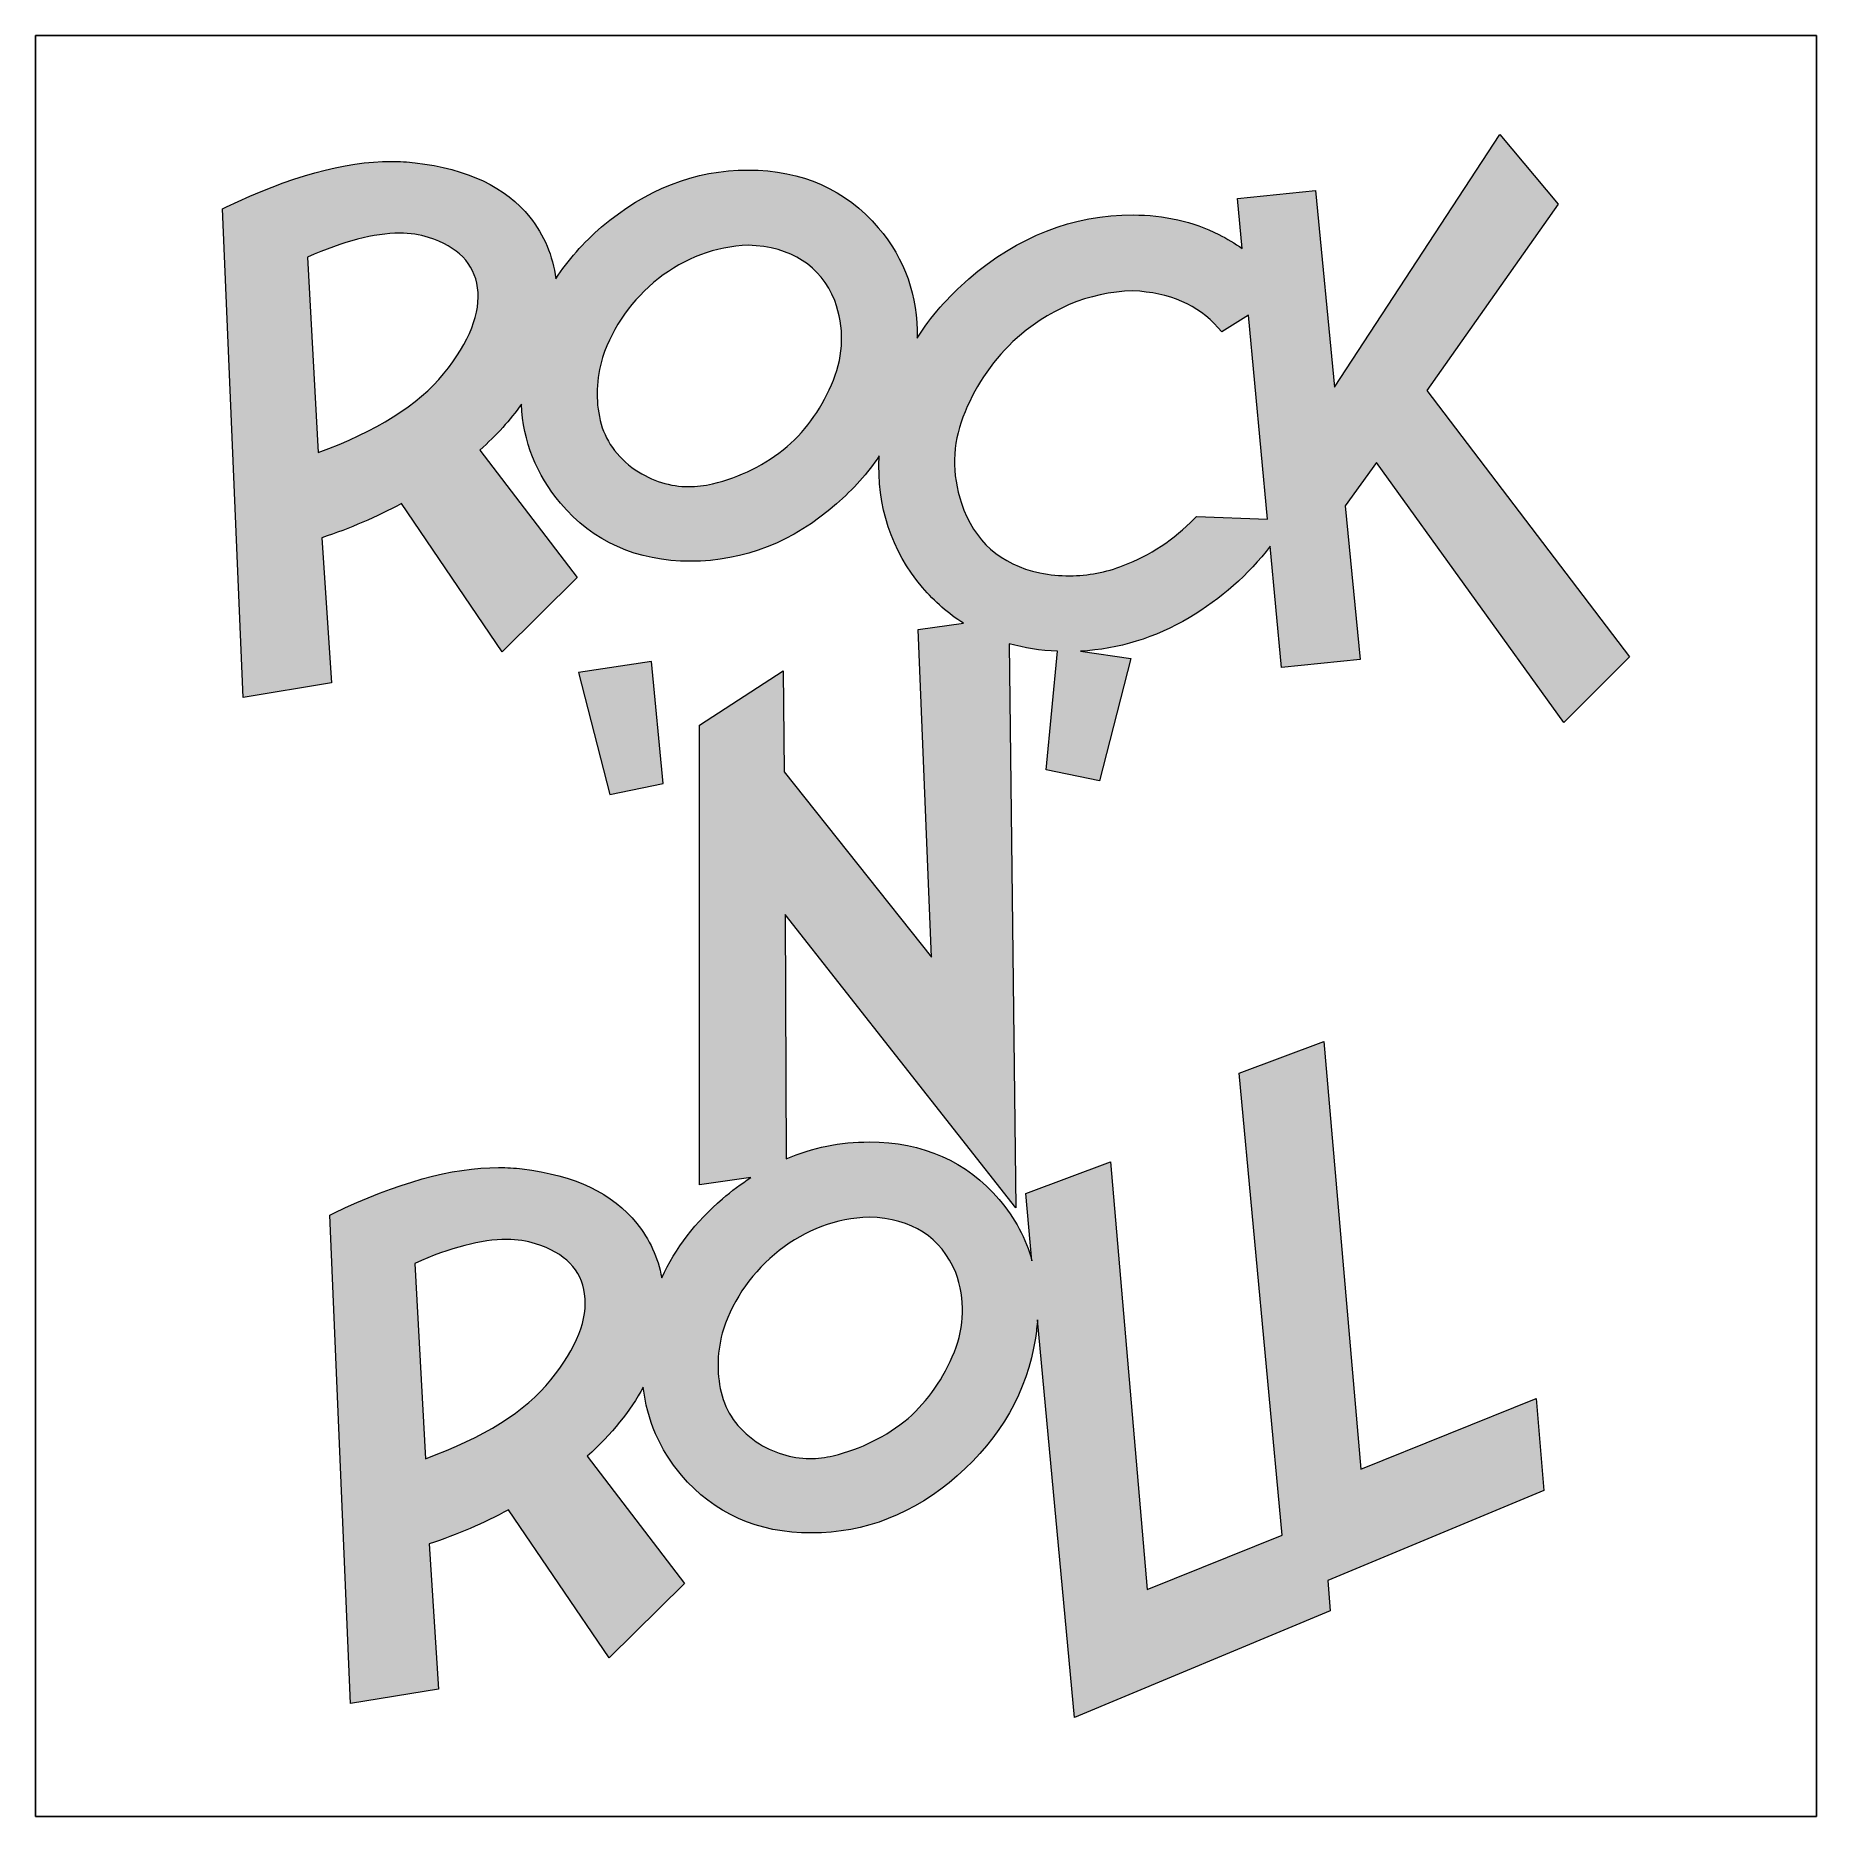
# Model space of a CAD drawing. Header units: inches. Extents: x 0 to 114, y 0 to 114.
import ezdxf

# ---------------------------------------------------------------- set-up
doc = ezdxf.new("R2010")
doc.units = ezdxf.units.IN
doc.header["$MEASUREMENT"] = 0
doc.layers.add('Image Background', color=7, linetype='Continuous')
doc.layers.add('Layer 1', color=7, linetype='Continuous')
picture_1 = doc.add_image_def('image1.png', size_in_pixel=(1350, 1350))

msp = doc.modelspace()

# ---------------------------------------------------------------- hatches: boundary and pattern name
at = {"layer": 'Layer 1', "true_color": 0xe8505d}
h = msp.add_hatch(color=13, dxfattribs=at)
h.dxf.hatch_style = 2
edge = h.paths.add_edge_path()
edge.add_spline(control_points=[(98.09, 70.22), (98.09, 70.22), (102.3, 74.43), (102.3, 74.43), (102.3, 74.43), (89.29, 91.52), (89.29, 91.52), (89.29, 91.52), (97.73, 103.48), (97.73, 103.48), (97.73, 103.48), (93.98, 107.95), (93.98, 107.95), (93.98, 107.95), (83.37, 91.74), (83.37, 91.74), (83.37, 91.74), (82.15, 104.36), (82.15, 104.36), (82.15, 104.36), (77.15, 103.85), (77.15, 103.85), (77.15, 103.85), (77.45, 100.64), (77.45, 100.64), (76.97, 100.97), (76.47, 101.27), (75.94, 101.54), (74.29, 102.37), (72.44, 102.79), (70.44, 102.79), (66.58, 102.79), (63.03, 101.41), (59.89, 98.68), (58.55, 97.52), (57.45, 96.25), (56.58, 94.89), (56.63, 97.58), (55.8, 99.96), (54.09, 101.97), (52, 104.42), (49.2, 105.67), (45.74, 105.67), (42.31, 105.67), (39.15, 104.44), (36.33, 102.02), (35.15, 101), (34.17, 99.89), (33.39, 98.69), (33.19, 100.17), (32.64, 101.5), (31.72, 102.65), (30.18, 104.57), (27.71, 105.75), (24.36, 106.14), (23.87, 106.2), (23.36, 106.23), (22.84, 106.23), (19.84, 106.23), (16.28, 105.25), (12.26, 103.3), (12.26, 103.3), (12, 103.18), (12, 103.18), (12, 103.18), (13.33, 71.82), (13.33, 71.82), (13.33, 71.82), (18.99, 72.76), (18.99, 72.76), (18.99, 72.76), (18.38, 82.07), (18.38, 82.07), (20.18, 82.67), (21.89, 83.4), (23.48, 84.26), (23.48, 84.26), (29.94, 74.75), (29.94, 74.75), (29.94, 74.75), (34.76, 79.52), (34.76, 79.52), (34.76, 79.52), (28.52, 87.7), (28.52, 87.7), (29.58, 88.65), (30.47, 89.63), (31.18, 90.64), (31.3, 88.25), (32.14, 86.12), (33.69, 84.29), (35.77, 81.82), (38.58, 80.56), (42.04, 80.56), (45.47, 80.56), (48.62, 81.8), (51.4, 84.24), (52.49, 85.19), (53.4, 86.22), (54.15, 87.32), (53.99, 84.08), (54.92, 81.25), (56.92, 78.88), (57.71, 77.96), (58.59, 77.19), (59.56, 76.58), (59.56, 76.58), (56.65, 76.18), (56.65, 76.18), (56.65, 76.18), (57.51, 55.15), (57.51, 55.15), (57.51, 55.15), (48.04, 67.04), (48.04, 67.04), (48.04, 67.04), (47.99, 73.52), (47.99, 73.52), (47.99, 73.52), (42.61, 70.03), (42.61, 70.03), (42.61, 70.03), (42.61, 40.53), (42.61, 40.53), (42.61, 40.53), (45.91, 41), (45.91, 41), (45.29, 40.6), (44.68, 40.15), (44.09, 39.64), (42.36, 38.15), (41.05, 36.46), (40.19, 34.57), (39.94, 35.87), (39.41, 37.04), (38.59, 38.06), (37.06, 39.98), (34.58, 41.16), (31.24, 41.56), (30.75, 41.62), (30.24, 41.65), (29.72, 41.65), (26.72, 41.65), (23.16, 40.66), (19.14, 38.72), (19.14, 38.72), (18.88, 38.59), (18.88, 38.59), (18.88, 38.59), (20.21, 7.24), (20.21, 7.24), (20.21, 7.24), (25.86, 8.17), (25.86, 8.17), (25.86, 8.17), (25.26, 17.49), (25.26, 17.49), (27.06, 18.08), (28.77, 18.82), (30.35, 19.68), (30.35, 19.68), (36.82, 10.17), (36.82, 10.17), (36.82, 10.17), (41.64, 14.94), (41.64, 14.94), (41.64, 14.94), (35.4, 23.12), (35.4, 23.12), (36.98, 24.54), (38.18, 26.02), (39, 27.56), (39.24, 25.45), (40.05, 23.56), (41.45, 21.91), (43.53, 19.44), (46.34, 18.19), (49.8, 18.19), (53.23, 18.19), (56.38, 19.42), (59.16, 21.86), (61.95, 24.3), (63.63, 27.27), (64.17, 30.69), (64.23, 31.09), (64.28, 31.49), (64.31, 31.88), (64.31, 31.88), (66.69, 6.35), (66.69, 6.35), (66.69, 6.35), (83.1, 13.19), (83.1, 13.19), (83.1, 13.19), (82.94, 15.14), (82.94, 15.14), (82.94, 15.14), (96.8, 20.91), (96.8, 20.91), (96.8, 20.91), (96.31, 26.83), (96.31, 26.83), (96.31, 26.83), (85.05, 22.29), (85.05, 22.29), (85.05, 22.29), (82.69, 49.74), (82.69, 49.74), (82.69, 49.74), (77.25, 47.71), (77.25, 47.71), (77.25, 47.71), (80.02, 18.06), (80.02, 18.06), (80.02, 18.06), (71.35, 14.57), (71.35, 14.57), (71.35, 14.57), (68.99, 42.01), (68.99, 42.01), (68.99, 42.01), (63.55, 39.98), (63.55, 39.98), (63.55, 39.98), (63.95, 35.66), (63.95, 35.66), (63.56, 37.09), (62.86, 38.41), (61.85, 39.59), (59.76, 42.04), (56.95, 43.29), (53.5, 43.29), (51.65, 43.29), (49.87, 42.93), (48.18, 42.21), (48.18, 42.21), (48.1, 57.89), (48.1, 57.89), (48.1, 57.89), (62.92, 39.06), (62.92, 39.06), (62.92, 39.06), (62.49, 75.27), (62.49, 75.27), (63.46, 75), (64.49, 74.83), (65.59, 74.78), (65.59, 74.78), (64.87, 67.18), (64.87, 67.18), (64.87, 67.18), (68.29, 66.47), (68.29, 66.47), (68.29, 66.47), (70.3, 74.31), (70.3, 74.31), (70.3, 74.31), (67.07, 74.79), (67.07, 74.79), (69.51, 74.92), (71.85, 75.64), (74.04, 76.94), (76.09, 78.15), (77.84, 79.69), (79.24, 81.53), (79.24, 81.53), (79.97, 73.75), (79.97, 73.75), (79.97, 73.75), (85.01, 74.26), (85.01, 74.26), (85.01, 74.26), (84.06, 84.12), (84.06, 84.12), (84.06, 84.12), (86.06, 86.91), (86.06, 86.91), (86.06, 86.91), (98.09, 70.22), (98.09, 70.22)], knot_values=[0, 0, 0, 0, 1, 1, 1, 2, 2, 2, 3, 3, 3, 4, 4, 4, 5, 5, 5, 6, 6, 6, 7, 7, 7, 8, 8, 8, 9, 9, 9, 10, 10, 10, 11, 11, 11, 12, 12, 12, 13, 13, 13, 14, 14, 14, 15, 15, 15, 16, 16, 16, 17, 17, 17, 18, 18, 18, 19, 19, 19, 20, 20, 20, 21, 21, 21, 22, 22, 22, 23, 23, 23, 24, 24, 24, 25, 25, 25, 26, 26, 26, 27, 27, 27, 28, 28, 28, 29, 29, 29, 30, 30, 30, 31, 31, 31, 32, 32, 32, 33, 33, 33, 34, 34, 34, 35, 35, 35, 36, 36, 36, 37, 37, 37, 38, 38, 38, 39, 39, 39, 40, 40, 40, 41, 41, 41, 42, 42, 42, 43, 43, 43, 44, 44, 44, 45, 45, 45, 46, 46, 46, 47, 47, 47, 48, 48, 48, 49, 49, 49, 50, 50, 50, 51, 51, 51, 52, 52, 52, 53, 53, 53, 54, 54, 54, 55, 55, 55, 56, 56, 56, 57, 57, 57, 58, 58, 58, 59, 59, 59, 60, 60, 60, 61, 61, 61, 62, 62, 62, 63, 63, 63, 64, 64, 64, 65, 65, 65, 66, 66, 66, 67, 67, 67, 68, 68, 68, 69, 69, 69, 70, 70, 70, 71, 71, 71, 72, 72, 72, 73, 73, 73, 74, 74, 74, 75, 75, 75, 76, 76, 76, 77, 77, 77, 78, 78, 78, 79, 79, 79, 80, 80, 80, 81, 81, 81, 82, 82, 82, 83, 83, 83, 84, 84, 84, 85, 85, 85, 86, 86, 86, 87, 87, 87, 88, 88, 88, 89, 89, 89, 90, 90, 90, 91, 91, 91, 92, 92, 92, 93, 93, 93, 93], degree=3, periodic=1)
edge = h.paths.add_edge_path()
edge.add_spline(control_points=[(26.19, 92.6), (24.57, 90.6), (21.86, 88.9), (18.14, 87.54), (18.14, 87.54), (17.45, 100.08), (17.45, 100.08), (19.76, 101.1), (21.74, 101.62), (23.36, 101.62), (24.04, 101.62), (24.66, 101.53), (25.22, 101.35), (27.11, 100.74), (28.14, 99.68), (28.37, 98.12), (28.59, 96.52), (27.86, 94.67), (26.19, 92.6)], knot_values=[0, 0, 0, 0, 1, 1, 1, 2, 2, 2, 3, 3, 3, 4, 4, 4, 5, 5, 5, 6, 6, 6, 6], degree=3, periodic=1)
edge = h.paths.add_edge_path()
edge.add_spline(control_points=[(51.21, 92.19), (50.53, 90.5), (49.53, 89.06), (48.24, 87.92), (46.85, 86.76), (45.23, 85.96), (43.44, 85.53), (42.93, 85.41), (42.42, 85.35), (41.93, 85.35), (41.93, 85.35), (41.93, 85.35), (41.93, 85.35), (40.74, 85.35), (39.59, 85.71), (38.49, 86.42), (37.27, 87.29), (36.54, 88.33), (36.24, 89.6), (35.93, 90.89), (35.98, 92.26), (36.39, 93.65), (37.07, 95.66), (38.28, 97.35), (39.97, 98.7), (41.66, 100.03), (43.6, 100.75), (45.74, 100.85), (48.53, 100.73), (50.35, 99.56), (51.3, 97.29), (51.91, 95.55), (51.88, 93.84), (51.21, 92.19)], knot_values=[0, 0, 0, 0, 1, 1, 1, 2, 2, 2, 3, 3, 3, 4, 4, 4, 5, 5, 5, 6, 6, 6, 7, 7, 7, 8, 8, 8, 9, 9, 9, 10, 10, 10, 11, 11, 11, 11], degree=3, periodic=1)
edge = h.paths.add_edge_path()
edge.add_spline(control_points=[(33.07, 28.01), (31.45, 26.01), (28.74, 24.31), (25.02, 22.96), (25.02, 22.96), (24.33, 35.49), (24.33, 35.49), (26.63, 36.52), (28.62, 37.03), (30.24, 37.03), (30.92, 37.03), (31.54, 36.94), (32.09, 36.76), (33.99, 36.15), (35.02, 35.09), (35.24, 33.53), (35.47, 31.94), (34.74, 30.08), (33.07, 28.01)], knot_values=[0, 0, 0, 0, 1, 1, 1, 2, 2, 2, 3, 3, 3, 4, 4, 4, 5, 5, 5, 6, 6, 6, 6], degree=3, periodic=1)
edge = h.paths.add_edge_path()
edge.add_spline(control_points=[(59.06, 34.91), (59.67, 33.17), (59.64, 31.46), (58.97, 29.81), (58.29, 28.13), (57.29, 26.69), (56, 25.54), (54.6, 24.39), (52.99, 23.58), (51.2, 23.15), (50.69, 23.03), (50.18, 22.97), (49.68, 22.97), (49.68, 22.97), (49.68, 22.97), (49.68, 22.97), (48.5, 22.97), (47.34, 23.33), (46.25, 24.04), (45.03, 24.91), (44.3, 25.95), (44, 27.23), (43.69, 28.52), (43.74, 29.88), (44.15, 31.28), (44.83, 33.28), (46.03, 34.98), (47.73, 36.32), (49.42, 37.65), (51.36, 38.38), (53.5, 38.47), (56.29, 38.35), (58.11, 37.18), (59.06, 34.91)], knot_values=[0, 0, 0, 0, 1, 1, 1, 2, 2, 2, 3, 3, 3, 4, 4, 4, 5, 5, 5, 6, 6, 6, 7, 7, 7, 8, 8, 8, 9, 9, 9, 10, 10, 10, 11, 11, 11, 11], degree=3, periodic=1)
edge = h.paths.add_edge_path()
edge.add_spline(control_points=[(74.52, 83.44), (74.52, 83.44), (74.38, 83.3), (74.38, 83.3), (73.07, 81.96), (71.54, 80.94), (69.81, 80.28), (68.7, 79.85), (67.54, 79.63), (66.37, 79.63), (65.74, 79.63), (65.1, 79.69), (64.46, 79.81), (61.91, 80.37), (60.26, 81.83), (59.42, 84.28), (58.8, 86.18), (58.84, 88.05), (59.52, 89.82), (60.22, 91.64), (61.3, 93.27), (62.72, 94.66), (64.97, 96.73), (67.57, 97.83), (70.43, 97.92), (72.79, 97.8), (74.63, 97.01), (75.89, 95.57), (75.89, 95.57), (76.14, 95.29), (76.14, 95.29), (76.14, 95.29), (77.85, 96.35), (77.85, 96.35), (77.85, 96.35), (79.08, 83.27), (79.08, 83.27), (79.08, 83.27), (74.52, 83.44), (74.52, 83.44)], knot_values=[0, 0, 0, 0, 1, 1, 1, 2, 2, 2, 3, 3, 3, 4, 4, 4, 5, 5, 5, 6, 6, 6, 7, 7, 7, 8, 8, 8, 9, 9, 9, 10, 10, 10, 11, 11, 11, 12, 12, 12, 13, 13, 13, 13], degree=3, periodic=1)
h = msp.add_hatch(color=13, dxfattribs=at)
h.dxf.hatch_style = 2
h.paths.add_polyline_path([(39.54, 74.13), (34.84, 73.42), (36.85, 65.59), (40.28, 66.29)])

# ---------------------------------------------------------------- linework, layer by layer
at = {"layer": 'Layer 1', "lineweight": 0}
msp.add_lwpolyline([(39.54, 74.13), (34.84, 73.42), (36.85, 65.59), (40.28, 66.29), (39.54, 74.13)], dxfattribs=at)
for points, knots in [([(98.09, 70.22), (98.09, 70.22), (102.3, 74.43), (102.3, 74.43), (102.3, 74.43), (89.29, 91.52), (89.29, 91.52), (89.29, 91.52), (97.73, 103.48), (97.73, 103.48), (97.73, 103.48), (93.98, 107.95), (93.98, 107.95), (93.98, 107.95), (83.37, 91.74), (83.37, 91.74), (83.37, 91.74), (82.15, 104.36), (82.15, 104.36), (82.15, 104.36), (77.15, 103.85), (77.15, 103.85), (77.15, 103.85), (77.45, 100.64), (77.45, 100.64), (76.97, 100.97), (76.47, 101.27), (75.94, 101.54), (74.29, 102.37), (72.44, 102.79), (70.44, 102.79), (66.58, 102.79), (63.03, 101.41), (59.89, 98.68), (58.55, 97.52), (57.45, 96.25), (56.58, 94.89), (56.63, 97.58), (55.8, 99.96), (54.09, 101.97), (52, 104.42), (49.2, 105.67), (45.74, 105.67), (42.31, 105.67), (39.15, 104.44), (36.33, 102.02), (35.15, 101), (34.17, 99.89), (33.39, 98.69), (33.19, 100.17), (32.64, 101.5), (31.72, 102.65), (30.18, 104.57), (27.71, 105.75), (24.36, 106.14), (23.87, 106.2), (23.36, 106.23), (22.84, 106.23), (19.84, 106.23), (16.28, 105.25), (12.26, 103.3), (12.26, 103.3), (12, 103.18), (12, 103.18), (12, 103.18), (13.33, 71.82), (13.33, 71.82), (13.33, 71.82), (18.99, 72.76), (18.99, 72.76), (18.99, 72.76), (18.38, 82.07), (18.38, 82.07), (20.18, 82.67), (21.89, 83.4), (23.48, 84.26), (23.48, 84.26), (29.94, 74.75), (29.94, 74.75), (29.94, 74.75), (34.76, 79.52), (34.76, 79.52), (34.76, 79.52), (28.52, 87.7), (28.52, 87.7), (29.58, 88.65), (30.47, 89.63), (31.18, 90.64), (31.3, 88.25), (32.14, 86.12), (33.69, 84.29), (35.77, 81.82), (38.58, 80.56), (42.04, 80.56), (45.47, 80.56), (48.62, 81.8), (51.4, 84.24), (52.49, 85.19), (53.4, 86.22), (54.15, 87.32), (53.99, 84.08), (54.92, 81.25), (56.92, 78.88), (57.71, 77.96), (58.59, 77.19), (59.56, 76.58), (59.56, 76.58), (56.65, 76.18), (56.65, 76.18), (56.65, 76.18), (57.51, 55.15), (57.51, 55.15), (57.51, 55.15), (48.04, 67.04), (48.04, 67.04), (48.04, 67.04), (47.99, 73.52), (47.99, 73.52), (47.99, 73.52), (42.61, 70.03), (42.61, 70.03), (42.61, 70.03), (42.61, 40.53), (42.61, 40.53), (42.61, 40.53), (45.91, 41), (45.91, 41), (45.29, 40.6), (44.68, 40.15), (44.09, 39.64), (42.36, 38.15), (41.05, 36.46), (40.19, 34.57), (39.94, 35.87), (39.41, 37.04), (38.59, 38.06), (37.06, 39.98), (34.58, 41.16), (31.24, 41.56), (30.75, 41.62), (30.24, 41.65), (29.72, 41.65), (26.72, 41.65), (23.16, 40.66), (19.14, 38.72), (19.14, 38.72), (18.88, 38.59), (18.88, 38.59), (18.88, 38.59), (20.21, 7.24), (20.21, 7.24), (20.21, 7.24), (25.86, 8.17), (25.86, 8.17), (25.86, 8.17), (25.26, 17.49), (25.26, 17.49), (27.06, 18.08), (28.77, 18.82), (30.35, 19.68), (30.35, 19.68), (36.82, 10.17), (36.82, 10.17), (36.82, 10.17), (41.64, 14.94), (41.64, 14.94), (41.64, 14.94), (35.4, 23.12), (35.4, 23.12), (36.98, 24.54), (38.18, 26.02), (39, 27.56), (39.24, 25.45), (40.05, 23.56), (41.45, 21.91), (43.53, 19.44), (46.34, 18.19), (49.8, 18.19), (53.23, 18.19), (56.38, 19.42), (59.16, 21.86), (61.95, 24.3), (63.63, 27.27), (64.17, 30.69), (64.23, 31.09), (64.28, 31.49), (64.31, 31.88), (64.31, 31.88), (66.69, 6.35), (66.69, 6.35), (66.69, 6.35), (83.1, 13.19), (83.1, 13.19), (83.1, 13.19), (82.94, 15.14), (82.94, 15.14), (82.94, 15.14), (96.8, 20.91), (96.8, 20.91), (96.8, 20.91), (96.31, 26.83), (96.31, 26.83), (96.31, 26.83), (85.05, 22.29), (85.05, 22.29), (85.05, 22.29), (82.69, 49.74), (82.69, 49.74), (82.69, 49.74), (77.25, 47.71), (77.25, 47.71), (77.25, 47.71), (80.02, 18.06), (80.02, 18.06), (80.02, 18.06), (71.35, 14.57), (71.35, 14.57), (71.35, 14.57), (68.99, 42.01), (68.99, 42.01), (68.99, 42.01), (63.55, 39.98), (63.55, 39.98), (63.55, 39.98), (63.95, 35.66), (63.95, 35.66), (63.56, 37.09), (62.86, 38.41), (61.85, 39.59), (59.76, 42.04), (56.95, 43.29), (53.5, 43.29), (51.65, 43.29), (49.87, 42.93), (48.18, 42.21), (48.18, 42.21), (48.1, 57.89), (48.1, 57.89), (48.1, 57.89), (62.92, 39.06), (62.92, 39.06), (62.92, 39.06), (62.49, 75.27), (62.49, 75.27), (63.46, 75), (64.49, 74.83), (65.59, 74.78), (65.59, 74.78), (64.87, 67.18), (64.87, 67.18), (64.87, 67.18), (68.29, 66.47), (68.29, 66.47), (68.29, 66.47), (70.3, 74.31), (70.3, 74.31), (70.3, 74.31), (67.07, 74.79), (67.07, 74.79), (69.51, 74.92), (71.85, 75.64), (74.04, 76.94), (76.09, 78.15), (77.84, 79.69), (79.24, 81.53), (79.24, 81.53), (79.97, 73.75), (79.97, 73.75), (79.97, 73.75), (85.01, 74.26), (85.01, 74.26), (85.01, 74.26), (84.06, 84.12), (84.06, 84.12), (84.06, 84.12), (86.06, 86.91), (86.06, 86.91), (86.06, 86.91), (98.09, 70.22), (98.09, 70.22)], [0, 0, 0, 0, 1, 1, 1, 2, 2, 2, 3, 3, 3, 4, 4, 4, 5, 5, 5, 6, 6, 6, 7, 7, 7, 8, 8, 8, 9, 9, 9, 10, 10, 10, 11, 11, 11, 12, 12, 12, 13, 13, 13, 14, 14, 14, 15, 15, 15, 16, 16, 16, 17, 17, 17, 18, 18, 18, 19, 19, 19, 20, 20, 20, 21, 21, 21, 22, 22, 22, 23, 23, 23, 24, 24, 24, 25, 25, 25, 26, 26, 26, 27, 27, 27, 28, 28, 28, 29, 29, 29, 30, 30, 30, 31, 31, 31, 32, 32, 32, 33, 33, 33, 34, 34, 34, 35, 35, 35, 36, 36, 36, 37, 37, 37, 38, 38, 38, 39, 39, 39, 40, 40, 40, 41, 41, 41, 42, 42, 42, 43, 43, 43, 44, 44, 44, 45, 45, 45, 46, 46, 46, 47, 47, 47, 48, 48, 48, 49, 49, 49, 50, 50, 50, 51, 51, 51, 52, 52, 52, 53, 53, 53, 54, 54, 54, 55, 55, 55, 56, 56, 56, 57, 57, 57, 58, 58, 58, 59, 59, 59, 60, 60, 60, 61, 61, 61, 62, 62, 62, 63, 63, 63, 64, 64, 64, 65, 65, 65, 66, 66, 66, 67, 67, 67, 68, 68, 68, 69, 69, 69, 70, 70, 70, 71, 71, 71, 72, 72, 72, 73, 73, 73, 74, 74, 74, 75, 75, 75, 76, 76, 76, 77, 77, 77, 78, 78, 78, 79, 79, 79, 80, 80, 80, 81, 81, 81, 82, 82, 82, 83, 83, 83, 84, 84, 84, 85, 85, 85, 86, 86, 86, 87, 87, 87, 88, 88, 88, 89, 89, 89, 90, 90, 90, 91, 91, 91, 92, 92, 92, 93, 93, 93, 93]), ([(26.19, 92.6), (24.57, 90.6), (21.86, 88.9), (18.14, 87.54), (18.14, 87.54), (17.45, 100.08), (17.45, 100.08), (19.76, 101.1), (21.74, 101.62), (23.36, 101.62), (24.04, 101.62), (24.66, 101.53), (25.22, 101.35), (27.11, 100.74), (28.14, 99.68), (28.37, 98.12), (28.59, 96.52), (27.86, 94.67), (26.19, 92.6)], [0, 0, 0, 0, 1, 1, 1, 2, 2, 2, 3, 3, 3, 4, 4, 4, 5, 5, 5, 6, 6, 6, 6]), ([(51.21, 92.19), (50.53, 90.5), (49.53, 89.06), (48.24, 87.92), (46.85, 86.76), (45.23, 85.96), (43.44, 85.53), (42.93, 85.41), (42.42, 85.35), (41.93, 85.35), (41.93, 85.35), (41.93, 85.35), (41.93, 85.35), (40.74, 85.35), (39.59, 85.71), (38.49, 86.42), (37.27, 87.29), (36.54, 88.33), (36.24, 89.6), (35.93, 90.89), (35.98, 92.26), (36.39, 93.65), (37.07, 95.66), (38.28, 97.35), (39.97, 98.7), (41.66, 100.03), (43.6, 100.75), (45.74, 100.85), (48.53, 100.73), (50.35, 99.56), (51.3, 97.29), (51.91, 95.55), (51.88, 93.84), (51.21, 92.19)], [0, 0, 0, 0, 1, 1, 1, 2, 2, 2, 3, 3, 3, 4, 4, 4, 5, 5, 5, 6, 6, 6, 7, 7, 7, 8, 8, 8, 9, 9, 9, 10, 10, 10, 11, 11, 11, 11]), ([(74.52, 83.44), (74.52, 83.44), (74.38, 83.3), (74.38, 83.3), (73.07, 81.96), (71.54, 80.94), (69.81, 80.28), (68.7, 79.85), (67.54, 79.63), (66.37, 79.63), (65.74, 79.63), (65.1, 79.69), (64.46, 79.81), (61.91, 80.37), (60.26, 81.83), (59.42, 84.28), (58.8, 86.18), (58.84, 88.05), (59.52, 89.82), (60.22, 91.64), (61.3, 93.27), (62.72, 94.66), (64.97, 96.73), (67.57, 97.83), (70.43, 97.92), (72.79, 97.8), (74.63, 97.01), (75.89, 95.57), (75.89, 95.57), (76.14, 95.29), (76.14, 95.29), (76.14, 95.29), (77.85, 96.35), (77.85, 96.35), (77.85, 96.35), (79.08, 83.27), (79.08, 83.27), (79.08, 83.27), (74.52, 83.44), (74.52, 83.44)], [0, 0, 0, 0, 1, 1, 1, 2, 2, 2, 3, 3, 3, 4, 4, 4, 5, 5, 5, 6, 6, 6, 7, 7, 7, 8, 8, 8, 9, 9, 9, 10, 10, 10, 11, 11, 11, 12, 12, 12, 13, 13, 13, 13]), ([(59.06, 34.91), (59.67, 33.17), (59.64, 31.46), (58.97, 29.81), (58.29, 28.13), (57.29, 26.69), (56, 25.54), (54.6, 24.39), (52.99, 23.58), (51.2, 23.15), (50.69, 23.03), (50.18, 22.97), (49.68, 22.97), (49.68, 22.97), (49.68, 22.97), (49.68, 22.97), (48.5, 22.97), (47.34, 23.33), (46.25, 24.04), (45.03, 24.91), (44.3, 25.95), (44, 27.23), (43.69, 28.52), (43.74, 29.88), (44.15, 31.28), (44.83, 33.28), (46.03, 34.98), (47.73, 36.32), (49.42, 37.65), (51.36, 38.38), (53.5, 38.47), (56.29, 38.35), (58.11, 37.18), (59.06, 34.91)], [0, 0, 0, 0, 1, 1, 1, 2, 2, 2, 3, 3, 3, 4, 4, 4, 5, 5, 5, 6, 6, 6, 7, 7, 7, 8, 8, 8, 9, 9, 9, 10, 10, 10, 11, 11, 11, 11]), ([(33.07, 28.01), (31.45, 26.01), (28.74, 24.31), (25.02, 22.96), (25.02, 22.96), (24.33, 35.49), (24.33, 35.49), (26.63, 36.52), (28.62, 37.03), (30.24, 37.03), (30.92, 37.03), (31.54, 36.94), (32.09, 36.76), (33.99, 36.15), (35.02, 35.09), (35.24, 33.53), (35.47, 31.94), (34.74, 30.08), (33.07, 28.01)], [0, 0, 0, 0, 1, 1, 1, 2, 2, 2, 3, 3, 3, 4, 4, 4, 5, 5, 5, 6, 6, 6, 6])]:
    msp.add_open_spline(points, degree=3, knots=knots, dxfattribs=at)

# ---------------------------------------------------------------- pictures from other files: only their frames are drawn
at = {"layer": 'Image Background'}
image = msp.add_image(picture_1, insert=(0, 0), size_in_units=(114.3, 114.3), dxfattribs=at)

doc.saveas('drawing.dxf')
